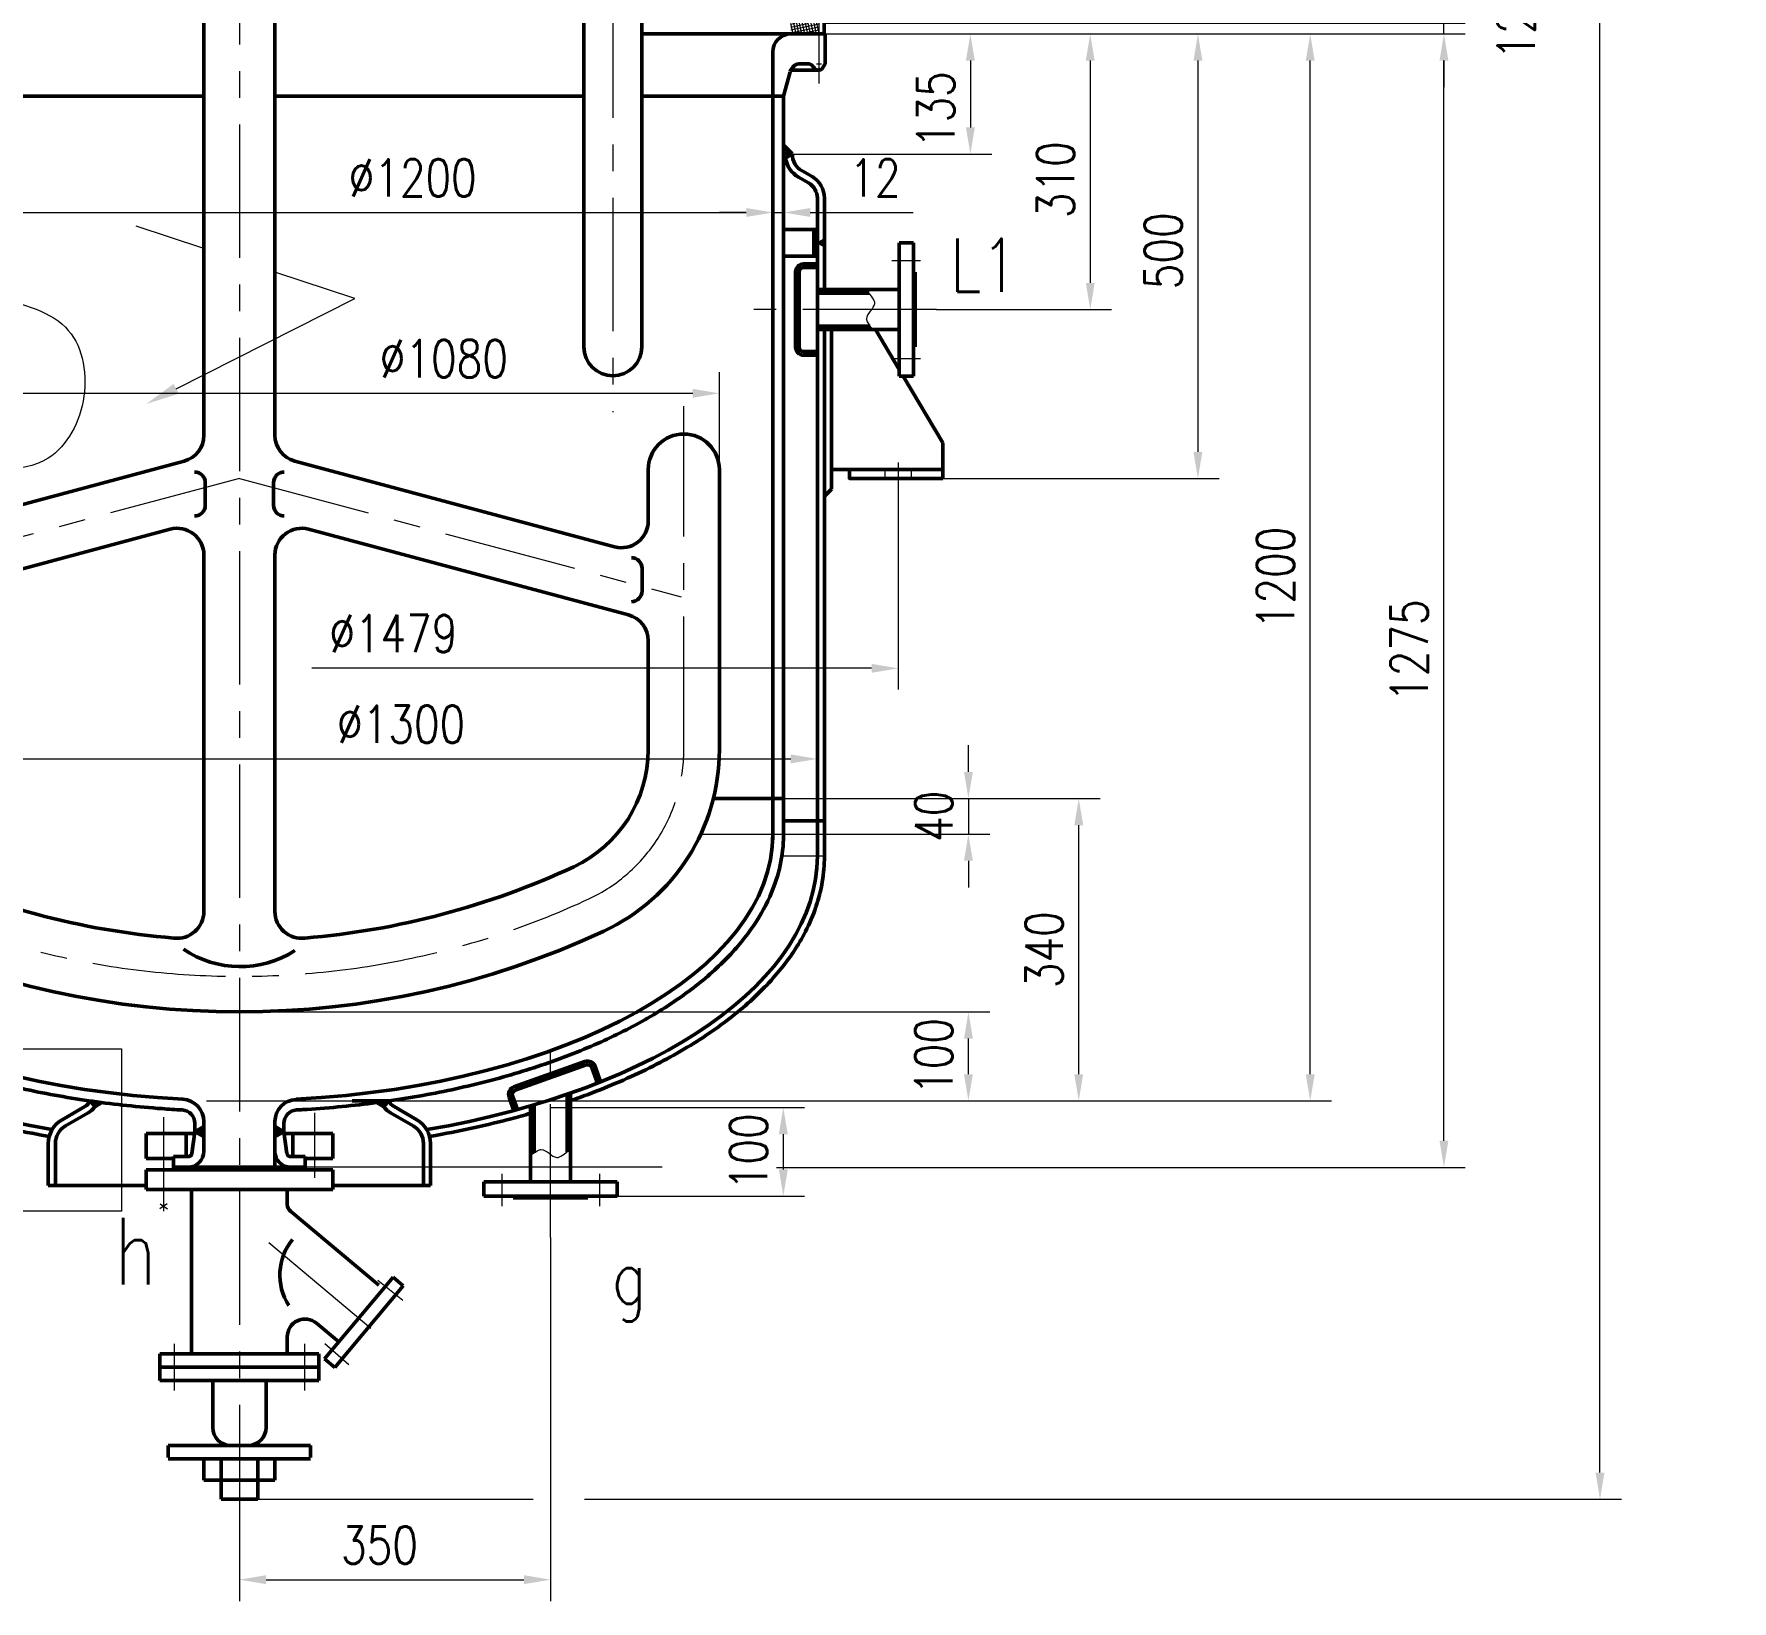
# Model space of a CAD drawing. Header units: millimetres. Extents: x 6558 to 31654, y 4748 to 14840.
# Drawn here: x 19382 to 21292, y 10828 to 12591 of the extents above; entities that cross this region are included whole.
import ezdxf

# ---------------------------------------------------------------- set-up
doc = ezdxf.new("R2010")
doc.units = ezdxf.units.MM
doc.header["$LTSCALE"] = 120
for name, pattern in [('CENTER', [2, 1.25, -0.25, 0.25, -0.25]), ('DASHED', [0.75, 0.5, -0.25]), ('PHANTOM', [2.5, 1.25, -0.25, 0.25, -0.25, 0.25, -0.25])]:
    doc.linetypes.add(name, pattern=pattern)
doc.layers.get('Defpoints').update_dxf_attribs({"lineweight": 18})
for name, color, linetype, lineweight in [('1轮廓实线层', 7, 'Continuous', 50), ('2细线层', 4, 'Continuous', 18), ('3中心线层', 1, 'CENTER', 18), ('4虚线层', 6, 'DASHED', 18), ('5剖面线层', 2, 'Continuous', 18), ('7标注层', 4, 'Continuous', 20), ('9双点划线层', 6, 'PHANTOM', 18)]:
    doc.layers.add(name, color=color, linetype=linetype, lineweight=lineweight)
doc.styles.add('TH_GBDIM', font='romans.shx', dxfattribs={"width": 0.8, "bigfont": 'gbcbig.shx'})
doc.dimstyles.new('TH_GBDIM', dxfattribs={"dimscale": 12, "dimtxt": 3.5, "dimasz": 2.5, "dimexe": 2, "dimexo": 0, "dimgap": 1.5, "dimtad": 1, "dimdec": 0, "dimzin": 0, "dimdsep": 46, "dimtxsty": 'TH_GBDIM', "dimcen": 2.5, "dimclrd": 256, "dimclre": 256, "dimclrt": 256, "dimadec": 0, "dimazin": 0, "dimtfac": 0.714286, "dimtdec": 0, "dimtmove": 0, "dimatfit": 3, "dimfxl": 0, "dimtzin": 0, "dimlwd": -1, "dimlwe": -1, "dimarcsym": 0})

# ---------------------------------------------------------------- blocks, each defined once
blk = doc.blocks.new('*D6')
at = {"layer": '7标注层'}
for p, q in [((20270.8, 12590.9), (20841.8, 12590.9)), ((20817.8, 11420.9), (20817.8, 12560.9)), ((19613.5, 11390.9), (20841.8, 11390.9))]:
    blk.add_line(p, q, dxfattribs=at)
for points in [[(20812.8, 12560.9), (20822.8, 12560.9), (20817.8, 12590.9)], [(20812.8, 11420.9), (20822.8, 11420.9), (20817.8, 11390.9)]]:
    blk.add_solid(points, dxfattribs=at)
at = {"layer": 'Defpoints', "color": 0}
for p in [(20270.8, 12590.9), (20817.8, 12590.9), (19613.5, 11390.9)]:
    blk.add_point(p, dxfattribs=at)
at = {"layer": '7标注层', "insert": (20778.8, 11979), "char_height": 42, "attachment_point": 5, "rotation": 90, "style": 'TH_GBDIM'}
blk.add_mtext('1200', dxfattribs=at)
blk = doc.blocks.new('*D8')
at = {"layer": '7标注层'}
for p, q in [((20270.8, 12590.9), (20459.6, 12590.9)), ((20435.6, 12560.9), (20435.6, 12485.9)), ((20235.2, 12455.9), (20459.6, 12455.9))]:
    blk.add_line(p, q, dxfattribs=at)
for points in [[(20430.6, 12560.9), (20440.6, 12560.9), (20435.6, 12590.9)], [(20430.6, 12485.9), (20440.6, 12485.9), (20435.6, 12455.9)]]:
    blk.add_solid(points, dxfattribs=at)
at = {"layer": 'Defpoints', "color": 0}
for p in [(20270.8, 12590.9), (20235.2, 12455.9), (20435.6, 12455.9)]:
    blk.add_point(p, dxfattribs=at)
at = {"layer": '7标注层', "insert": (20396.6, 12505.8), "char_height": 42, "attachment_point": 5, "rotation": 90, "style": 'TH_GBDIM'}
blk.add_mtext('135', dxfattribs=at)
blk = doc.blocks.new('*D9')
at = {"layer": '7标注层'}
for p, q in [((19613.5, 11490.9), (20457.4, 11490.9)), ((20433.4, 11420.9), (20433.4, 11460.9)), ((19613.5, 11390.9), (20457.4, 11390.9))]:
    blk.add_line(p, q, dxfattribs=at)
for points in [[(20428.4, 11460.9), (20438.4, 11460.9), (20433.4, 11490.9)], [(20428.4, 11420.9), (20438.4, 11420.9), (20433.4, 11390.9)]]:
    blk.add_solid(points, dxfattribs=at)
at = {"layer": 'Defpoints', "color": 0}
for p in [(19613.5, 11490.9), (20433.4, 11490.9), (19613.5, 11390.9)]:
    blk.add_point(p, dxfattribs=at)
at = {"layer": '7标注层', "insert": (20394.4, 11440.9), "char_height": 42, "attachment_point": 5, "rotation": 90, "style": 'TH_GBDIM'}
blk.add_mtext('100', dxfattribs=at)
blk = doc.blocks.new('*D10')
at = {"layer": '7标注层'}
for p, q in [((19963.5, 11237.1), (19963.5, 10828.3)), ((19613.5, 10940), (19613.5, 10828.3)), ((19643.5, 10852.3), (19933.5, 10852.3))]:
    blk.add_line(p, q, dxfattribs=at)
for points in [[(19643.5, 10857.3), (19643.5, 10847.3), (19613.5, 10852.3)], [(19933.5, 10857.3), (19933.5, 10847.3), (19963.5, 10852.3)]]:
    blk.add_solid(points, dxfattribs=at)
at = {"layer": 'Defpoints', "color": 0}
for p in [(19963.5, 11237.1), (19613.5, 10940), (19963.5, 10852.3)]:
    blk.add_point(p, dxfattribs=at)
at = {"layer": '7标注层', "insert": (19771, 10891.3), "char_height": 42, "attachment_point": 5, "style": 'TH_GBDIM'}
blk.add_mtext('350', dxfattribs=at)
blk = doc.blocks.new('*D11')
at = {"layer": '7标注层'}
for p, q in [((19963.6, 11383.4), (20249.2, 11383.4)), ((20225.2, 11353.4), (20225.2, 11313.8)), ((20033.5, 11283.8), (20249.2, 11283.8))]:
    blk.add_line(p, q, dxfattribs=at)
for points in [[(20220.2, 11353.4), (20230.2, 11353.4), (20225.2, 11383.4)], [(20220.2, 11313.8), (20230.2, 11313.8), (20225.2, 11283.8)]]:
    blk.add_solid(points, dxfattribs=at)
at = {"layer": 'Defpoints', "color": 0}
for p in [(19963.6, 11383.4), (20033.5, 11283.8), (20225.2, 11283.8)]:
    blk.add_point(p, dxfattribs=at)
at = {"layer": '7标注层', "insert": (20186.2, 11333.6), "char_height": 42, "attachment_point": 5, "rotation": 90, "style": 'TH_GBDIM'}
blk.add_mtext('100', dxfattribs=at)
blk = doc.blocks.new('*D12')
at = {"layer": '7标注层'}
for p, q in [((20968.2, 12632.9), (20968.2, 12662.9)), ((20270.8, 12590.9), (20992.2, 12590.9)), ((20271.1, 12602.9), (20992.2, 12602.9)), ((20968.2, 12590.9), (20968.2, 12602.9)), ((20968.2, 12560.9), (20968.2, 12530.9))]:
    blk.add_line(p, q, dxfattribs=at)
for points in [[(20963.2, 12632.9), (20973.2, 12632.9), (20968.2, 12602.9)], [(20963.2, 12560.9), (20973.2, 12560.9), (20968.2, 12590.9)]]:
    blk.add_solid(points, dxfattribs=at)
at = {"layer": 'Defpoints', "color": 0}
for p in [(20270.8, 12590.9), (20271.1, 12602.9), (20968.2, 12602.9)]:
    blk.add_point(p, dxfattribs=at)
at = {"layer": '7标注层', "insert": (21049.3, 12590.9), "char_height": 42, "attachment_point": 5, "rotation": 90, "style": 'TH_GBDIM'}
blk.add_mtext('12', dxfattribs=at)
blk = doc.blocks.new('*D15')
at = {"layer": '7标注层'}
for p, q in [((20271.1, 12590.9), (20594.4, 12590.9)), ((20570.4, 12560.9), (20570.4, 12310.9)), ((20397.3, 12280.9), (20594.4, 12280.9))]:
    blk.add_line(p, q, dxfattribs=at)
for points in [[(20565.4, 12560.9), (20575.4, 12560.9), (20570.4, 12590.9)], [(20565.4, 12310.9), (20575.4, 12310.9), (20570.4, 12280.9)]]:
    blk.add_solid(points, dxfattribs=at)
at = {"layer": 'Defpoints', "color": 0}
for p in [(20271.1, 12590.9), (20397.3, 12280.9), (20570.4, 12280.9)]:
    blk.add_point(p, dxfattribs=at)
at = {"layer": '7标注层', "insert": (20531.4, 12427), "char_height": 42, "attachment_point": 5, "rotation": 90, "style": 'TH_GBDIM'}
blk.add_mtext('310', dxfattribs=at)
blk = doc.blocks.new('*D16')
at = {"layer": '7标注层'}
for p, q in [((20270.8, 12590.9), (20715.5, 12590.9)), ((20691.5, 12560.9), (20691.5, 12120.9)), ((20397.8, 12090.9), (20715.5, 12090.9))]:
    blk.add_line(p, q, dxfattribs=at)
for points in [[(20686.5, 12560.9), (20696.5, 12560.9), (20691.5, 12590.9)], [(20686.5, 12120.9), (20696.5, 12120.9), (20691.5, 12090.9)]]:
    blk.add_solid(points, dxfattribs=at)
at = {"layer": 'Defpoints', "color": 0}
for p in [(20270.8, 12590.9), (20397.8, 12090.9), (20691.5, 12090.9)]:
    blk.add_point(p, dxfattribs=at)
at = {"layer": '7标注层', "insert": (20652.5, 12347), "char_height": 42, "attachment_point": 5, "rotation": 90, "style": 'TH_GBDIM'}
blk.add_mtext('500', dxfattribs=at)
blk = doc.blocks.new('*D17')
at = {"layer": '7标注层'}
for p, q in [((20354.5, 12081), (20354.5, 11853.4)), ((20324.5, 11877.4), (19695.1, 11877.4))]:
    blk.add_line(p, q, dxfattribs=at)
blk.add_solid([(20324.5, 11882.4), (20324.5, 11872.4), (20354.5, 11877.4)], dxfattribs=at)
at = {"layer": 'Defpoints', "color": 0}
for p in [(18872.5, 12074.3), (20354.5, 12081), (18872.5, 11877.4)]:
    blk.add_point(p, dxfattribs=at)
at = {"layer": '7标注层', "insert": (19786.7, 11916.4), "char_height": 42, "attachment_point": 5, "style": 'TH_GBDIM'}
blk.add_mtext('%%C1479{}{}', dxfattribs=at)
blk = doc.blocks.new('*D20')
at = {"layer": '7标注层'}
for p, q in [((19013.5, 12539.5), (19013.5, 12366.1)), ((20213.5, 12488.8), (20213.5, 12366.1)), ((19043.5, 12390.1), (20183.5, 12390.1))]:
    blk.add_line(p, q, dxfattribs=at)
for points in [[(19043.5, 12395.1), (19043.5, 12385.1), (19013.5, 12390.1)], [(20183.5, 12395.1), (20183.5, 12385.1), (20213.5, 12390.1)]]:
    blk.add_solid(points, dxfattribs=at)
at = {"layer": 'Defpoints', "color": 0}
for p in [(19013.5, 12539.5), (20213.5, 12488.8), (20213.5, 12390.1)]:
    blk.add_point(p, dxfattribs=at)
at = {"layer": '7标注层', "insert": (19808.4, 12429.1), "char_height": 42, "attachment_point": 5, "style": 'TH_GBDIM'}
blk.add_mtext('%%C1200{}{}', dxfattribs=at)
blk = doc.blocks.new('*D21')
at = {"layer": '7标注层'}
for p, q in [((20213.5, 12390.1), (20213.5, 12414.1)), ((20225.5, 12390.1), (20225.5, 12414.1)), ((20183.5, 12390.1), (20153.5, 12390.1)), ((20213.5, 12390.1), (20225.5, 12390.1)), ((20255.5, 12390.1), (20371.1, 12390.1))]:
    blk.add_line(p, q, dxfattribs=at)
for points in [[(20183.5, 12395.1), (20183.5, 12385.1), (20213.5, 12390.1)], [(20255.5, 12395.1), (20255.5, 12385.1), (20225.5, 12390.1)]]:
    blk.add_solid(points, dxfattribs=at)
at = {"layer": 'Defpoints', "color": 0}
for p in [(20213.5, 12390.1), (20225.5, 12390.1), (20225.5, 12390.1)]:
    blk.add_point(p, dxfattribs=at)
at = {"layer": '7标注层', "insert": (20328.3, 12429.1), "char_height": 42, "attachment_point": 5, "style": 'TH_GBDIM'}
blk.add_mtext('12', dxfattribs=at)
blk = doc.blocks.new('*D25')
at = {"layer": '7标注层'}
for p, q in [((19613.5, 14343.2), (21167.7, 14343.2)), ((21143.7, 10972.8), (21143.7, 14313.2)), ((20001.6, 10942.8), (21167.7, 10942.8))]:
    blk.add_line(p, q, dxfattribs=at)
for points in [[(21138.7, 14313.2), (21148.7, 14313.2), (21143.7, 14343.2)], [(21138.7, 10972.8), (21148.7, 10972.8), (21143.7, 10942.8)]]:
    blk.add_solid(points, dxfattribs=at)
at = {"layer": 'Defpoints', "color": 0}
for p in [(19613.5, 14343.2), (21143.7, 14343.2), (20001.6, 10942.8)]:
    blk.add_point(p, dxfattribs=at)
at = {"layer": '7标注层', "insert": (21103.5, 12880.3), "char_height": 42, "attachment_point": 5, "rotation": 90, "style": 'TH_GBDIM'}
blk.add_mtext('～3400{}{}', dxfattribs=at)
blk = doc.blocks.new('*D26')
at = {"layer": '7标注层'}
for p, q in [((20271.1, 12590.9), (20992.2, 12590.9)), ((20968.2, 11346.1), (20968.2, 12560.9)), ((20217.6, 11316.1), (20992.2, 11316.1))]:
    blk.add_line(p, q, dxfattribs=at)
for points in [[(20963.2, 12560.9), (20973.2, 12560.9), (20968.2, 12590.9)], [(20963.2, 11346.1), (20973.2, 11346.1), (20968.2, 11316.1)]]:
    blk.add_solid(points, dxfattribs=at)
at = {"layer": 'Defpoints', "color": 0}
for p in [(20271.1, 12590.9), (20968.2, 12590.9), (20217.6, 11316.1)]:
    blk.add_point(p, dxfattribs=at)
at = {"layer": '7标注层', "insert": (20929.2, 11897.3), "char_height": 42, "attachment_point": 5, "rotation": 90, "style": 'TH_GBDIM'}
blk.add_mtext('1275', dxfattribs=at)
blk = doc.blocks.new('*D28')
at = {"layer": '7标注层'}
for p, q in [((20225.5, 11730.9), (20581.5, 11730.9)), ((20557.5, 11420.9), (20557.5, 11700.9)), ((19611.8, 11390.9), (20581.5, 11390.9))]:
    blk.add_line(p, q, dxfattribs=at)
for points in [[(20552.5, 11700.9), (20562.5, 11700.9), (20557.5, 11730.9)], [(20552.5, 11420.9), (20562.5, 11420.9), (20557.5, 11390.9)]]:
    blk.add_solid(points, dxfattribs=at)
at = {"layer": 'Defpoints', "color": 0}
for p in [(20225.5, 11730.9), (20557.5, 11730.9), (19611.8, 11390.9)]:
    blk.add_point(p, dxfattribs=at)
at = {"layer": '7标注层', "insert": (20518.5, 11560.9), "char_height": 42, "attachment_point": 5, "rotation": 90, "style": 'TH_GBDIM'}
blk.add_mtext('340', dxfattribs=at)
blk = doc.blocks.new('*D29')
at = {"layer": '7标注层'}
for p, q in [((20433.4, 11760.9), (20433.4, 11790.9)), ((20213.5, 11730.9), (20457.4, 11730.9)), ((20433.4, 11730.9), (20433.4, 11690.9)), ((20213.5, 11690.9), (20457.4, 11690.9)), ((20433.4, 11660.9), (20433.4, 11630.9))]:
    blk.add_line(p, q, dxfattribs=at)
for points in [[(20428.4, 11760.9), (20438.4, 11760.9), (20433.4, 11730.9)], [(20428.4, 11660.9), (20438.4, 11660.9), (20433.4, 11690.9)]]:
    blk.add_solid(points, dxfattribs=at)
at = {"layer": 'Defpoints', "color": 0}
for p in [(20213.5, 11730.9), (20213.5, 11690.9), (20433.4, 11690.9)]:
    blk.add_point(p, dxfattribs=at)
at = {"layer": '7标注层', "insert": (20394.4, 11710.9), "char_height": 42, "attachment_point": 5, "rotation": 90, "style": 'TH_GBDIM'}
blk.add_mtext('40', dxfattribs=at)
blk = doc.blocks.new('*D32')
at = {"layer": '7标注层'}
for p, q in [((18963.5, 11762), (18963.5, 11799.5)), ((20263.5, 11762), (20263.5, 11799.5)), ((18993.5, 11775.5), (20233.5, 11775.5))]:
    blk.add_line(p, q, dxfattribs=at)
for points in [[(18993.5, 11780.5), (18993.5, 11770.5), (18963.5, 11775.5)], [(20233.5, 11780.5), (20233.5, 11770.5), (20263.5, 11775.5)]]:
    blk.add_solid(points, dxfattribs=at)
at = {"layer": 'Defpoints', "color": 0}
for p in [(20263.5, 11775.5), (18963.5, 11762), (20263.5, 11762)]:
    blk.add_point(p, dxfattribs=at)
at = {"layer": '7标注层', "insert": (19795.4, 11814.5), "char_height": 42, "attachment_point": 5, "style": 'TH_GBDIM'}
blk.add_mtext('%%C1300{}{}', dxfattribs=at)
blk = doc.blocks.new('*D89')
at = {"layer": '7标注层'}
for p, q in [((19073.7, 12101), (19073.7, 12210.7)), ((20153.3, 12101), (20153.3, 12210.7)), ((20123.3, 12186.7), (19103.7, 12186.7))]:
    blk.add_line(p, q, dxfattribs=at)
for points in [[(19103.7, 12191.7), (19103.7, 12181.7), (19073.7, 12186.7)], [(20123.3, 12191.7), (20123.3, 12181.7), (20153.3, 12186.7)]]:
    blk.add_solid(points, dxfattribs=at)
at = {"layer": 'Defpoints', "color": 0}
for p in [(19073.7, 12186.7), (19073.7, 12101), (20153.3, 12101)]:
    blk.add_point(p, dxfattribs=at)
at = {"layer": '7标注层', "insert": (19843.4, 12225.7), "char_height": 42, "attachment_point": 5, "style": 'TH_GBDIM'}
blk.add_mtext('%%C1080{}{}', dxfattribs=at)

msp = doc.modelspace()

# ---------------------------------------------------------------- hatches: boundary and pattern name
at = {"layer": '5剖面线层'}
h = msp.add_hatch(dxfattribs=at)
h.set_pattern_fill('ANSI37', color=256, angle=57.29578, style=0)
h.set_pattern_definition([(102.29578, (49.869, 247.7905), (-3.1021695, -0.67614297), []), (192.29578, (49.869, 247.7905), (0.67614297, -3.1021695), [])])
h.paths.add_polyline_path([(18993.19, 12590.94), (18993.19, 12602.94), (18955.83, 12602.94), (18955.83, 12590.94)])
h.paths.add_polyline_path([(20265.05, 12590.94), (20265.05, 12602.94), (20233.77, 12602.94), (20233.77, 12590.94)])
h = msp.add_hatch(dxfattribs=at)
h.set_pattern_fill('ANSI37', color=256, scale=0.5, style=0)
h.set_pattern_definition([(135.00001, (39226.9647, 213.794), (1.12253182, 1.12253221), []), (45.00001, (39226.9647, 213.794), (1.12253221, -1.12253182), [])])
h.paths.add_polyline_path([(20225.48, 12455.94), (20233.28, 12455.94), (20235.28, 12455.94), (20235.28, 12455.94), (20227.63, 12451.37), (20225.48, 12451.37)])
h.paths.add_polyline_path([(20225.48, 12465.78), (20235.28, 12455.94), (20233.28, 12455.94), (20225.48, 12455.94)])
h = msp.add_hatch(dxfattribs=at)
h.set_pattern_fill('ANSI31', color=256, style=0)
h.set_pattern_definition([(45, (0, 213.7905), (-2.24506403, 2.24506403), [])])
h.paths.add_polyline_path([(20263.48, 12370.94), (20259.48, 12370.94), (20259.48, 12340.94), (20263.48, 12340.94), (20263.48, 12355.94), (20263.48, 12355.94)])
h = msp.add_hatch(dxfattribs=at)
h.set_pattern_fill('ANSI37', color=256, scale=0.5, style=0)
h.set_pattern_definition([(45, (0, 213.7905), (-1.12253202, 1.12253202), []), (135, (0, 213.7905), (-1.12253202, -1.12253202), [])])
h.paths.add_polyline_path([(20271.48, 12355.94), (20265.48, 12355.94), (20271.48, 12352.47)])
h.paths.add_polyline_path([(20271.48, 12359.4), (20265.48, 12355.94), (20271.48, 12355.94)])
h = msp.add_hatch(dxfattribs=at)
h.set_pattern_fill('ANSI31', color=256, scale=15, style=0)
h.set_pattern_definition([(45, (21251.204, 11527.207), (-33.676, 33.676), [])])
h.paths.add_polyline_path([(21229.45, 11527.21), (21213.2, 11527.21), (21213.2, 11529.21), (21210.2, 11529.21), (21210.2, 11545.21), (21229.45, 11545.21)])
at = {"layer": '5剖面线层', "extrusion": (1.22465e-16, 0, -1)}
h = msp.add_hatch(dxfattribs=at)
h.set_pattern_fill('ANSI31', color=256, scale=15, angle=90, style=0)
h.set_pattern_definition([(135, (-21251.204, 11527.207), (-33.676, -33.676), [])])
h.paths.add_polyline_path([(-21272.95, 11527.21), (-21289.2, 11527.21), (-21289.2, 11529.21), (-21292.2, 11529.21), (-21292.2, 11545.21), (-21272.95, 11545.21)])
at = {"layer": '5剖面线层'}
h = msp.add_hatch(dxfattribs=at)
h.set_pattern_fill('ANSI37', color=256, scale=0.25, style=0)
h.set_pattern_definition([(45, (0, 213.7905), (-0.561266008, 0.561266008), []), (135, (0, 213.7905), (-0.561266008, -0.561266008), [])])
edge = h.paths.add_edge_path()
edge.add_spline(control_points=[(19549.24, 11380.64), (19541.54, 11381.06), (19533.85, 11381.54), (19499.95, 11384.01), (19473.96, 11386.78), (19447.47, 11390.53), (19446.49, 11390.67), (19445.52, 11390.81)], knot_values=[1.2900442, 1.2900442, 1.2900442, 1.2900442, 1.3283797, 1.3283797, 1.4595916, 1.4595916, 1.4645926, 1.4645926, 1.4645926, 1.4645926], degree=3, periodic=0)
edge.add_line((19445.52, 11390.81), (19450.97, 11384.32))
edge.add_line((19450.97, 11384.32), (19458.96, 11388.96))
edge = h.paths.add_edge_path()
edge.add_spline(control_points=[(19781.44, 11390.81), (19776.98, 11390.16), (19772.5, 11389.55), (19768.01, 11388.95)], knot_values=[1.8285784, 1.8285784, 1.8285784, 1.8285784, 1.8515485, 1.8515485, 1.8515485, 1.8515485], degree=3, periodic=0)
edge.add_line((19768.01, 11388.95), (19776, 11384.32))
edge.add_line((19776, 11384.32), (19781.44, 11390.81))
h = msp.add_hatch(dxfattribs=at)
h.set_pattern_fill('ANSI37', color=256, scale=0.1, style=0)
h.paths.add_polyline_path([(19573.44, 11356.12), (19563.44, 11356.12), (19573.44, 11350.35)])
h.paths.add_polyline_path([(19573.44, 11361.89), (19563.44, 11356.12), (19573.44, 11356.12)])
h = msp.add_hatch(dxfattribs=at)
h.set_pattern_fill('ANSI37', color=256, scale=0.1, style=0)
h.set_pattern_definition([(135, (39226.9622, 0), (0.224506403, 0.224506403), []), (45, (39226.9622, 0), (0.224506403, -0.224506403), [])])
h.paths.add_polyline_path([(19653.52, 11356.12), (19663.52, 11356.12), (19653.52, 11350.35)])
h.paths.add_polyline_path([(19653.52, 11361.89), (19663.52, 11356.12), (19653.52, 11356.12)])
h = msp.add_hatch(dxfattribs=at)
h.set_pattern_fill('ANSI37', color=256, angle=180, style=0)
h.set_pattern_definition([(225, (46079.909, 14056.3282), (2.24506403, -2.24506403), []), (315, (46079.909, 14056.3282), (2.24506403, 2.24506403), [])])
h.paths.add_polyline_path([(19687.44, 11313.12), (19687.44, 11316.12), (19671.44, 11316.12), (19671.44, 11313.12)])
h.paths.add_polyline_path([(19539.44, 11316.12), (19539.44, 11313.12), (19555.44, 11313.12), (19555.44, 11316.12)])

# ---------------------------------------------------------------- linework, layer by layer
at = {"layer": '1轮廓实线层'}
for p, q in [((19573.5, 12139.48), (19573.5, 13181.32)), ((19653.47, 12139.48), (19653.47, 13181.32)), ((20000.98, 13052.41), (20000.98, 12238.91)), ((20065.98, 13052.41), (20065.98, 12238.91)), ((20065.98, 12590.94), (20271.13, 12590.94)), ((20271.13, 12602.94), (20271.13, 12590.94)), ((20272.15, 12589.92), (20271.13, 12590.94)), ((20272.15, 12589.92), (20272.15, 12557.39)), ((20213.48, 12570.65), (20213.48, 12520.94)), ((20225.48, 12520.94), (20233.09, 12548.52)), ((20233.76, 12550.36), (20265.05, 12550.36)), ((20244.83, 12557.46), (20252.75, 12557.46)), ((20268.66, 12551.35), (20272.15, 12557.39)), ((19204.75, 12520.94), (19573.5, 12520.94)), ((19653.47, 12520.94), (20000.98, 12520.94)), ((20065.98, 12520.94), (20225.48, 12520.94)), ((20213.48, 12520.94), (20213.48, 11684.45)), ((20225.48, 11690.94), (20225.48, 12520.94)), ((20235.28, 12455.94), (20225.48, 12465.78)), ((20225.52, 12455.94), (20233.28, 12455.94)), ((20227.63, 12451.37), (20235.28, 12455.94)), ((20233.28, 12455.94), (20235.28, 12455.94)), ((20225.52, 12451.37), (20227.63, 12451.37)), ((20246.28, 12436.88), (20257.48, 12430.42)), ((20242.28, 12429.96), (20253.48, 12423.49)), ((20263.48, 12355.94), (20263.48, 12406.17)), ((20271.48, 12359.4), (20271.48, 12406.17)), ((20263.48, 11665.94), (20263.48, 12375.89)), ((20271.48, 12303.44), (20271.48, 12375.89)), ((20225.48, 12370.94), (20263.48, 12370.94)), ((20259.48, 12370.94), (20259.48, 12340.94)), ((20265.48, 12355.94), (20271.48, 12359.4)), ((20225.48, 12340.94), (20263.48, 12340.94)), ((20263.48, 12355.94), (20265.48, 12355.94)), ((20263.48, 12355.94), (20271.48, 12355.94)), ((20265.48, 12355.94), (20271.48, 12352.47)), ((20239.09, 12323.3), (20239.09, 12238.58)), ((20243.09, 12323.3), (20243.09, 12238.58)), ((20263.48, 12332.3), (20248.09, 12332.3)), ((20263.48, 12328.3), (20248.09, 12328.3)), ((20263.48, 12303.44), (20355.48, 12303.44)), ((20263.48, 12299.44), (20321.65, 12299.44)), ((20263.48, 12262.44), (20322.87, 12262.44)), ((20263.48, 12258.44), (20355.48, 12258.44)), ((20271.48, 11665.94), (20271.48, 12258.44)), ((20279.47, 12258.44), (20279.47, 12078.94)), ((20355.48, 12213.46), (20328.78, 12258.44)), ((20263.48, 12233.58), (20248.09, 12233.58)), ((20263.48, 12229.58), (20248.09, 12229.58)), ((20373.48, 12238.94), (20371.48, 12238.94)), ((20371.48, 12205.94), (20355.48, 12205.94)), ((20404.48, 12130.94), (20359.95, 12205.94)), ((20404.48, 12100.94), (20404.48, 12130.94)), ((19551.26, 12110.5), (19191.46, 12014.09)), ((19675.7, 12110.5), (20035.5, 12014.09)), ((20073.27, 12100.95), (20073.27, 12043.07)), ((20153.27, 11785.71), (20153.27, 12100.95)), ((20153.27, 11785.71), (20153.27, 12097.95)), ((20279.48, 12100.94), (20404.48, 12100.94)), ((19575.11, 12086.19), (19575.11, 12060.76)), ((19651.85, 12086.19), (19651.85, 12060.76)), ((20271.47, 12070.94), (20279.47, 12078.94)), ((19535.73, 12033.87), (19175.93, 11937.46)), ((19691.23, 12033.87), (20051.11, 11937.44)), ((19573.5, 11603.82), (19573.5, 12004.89)), ((19653.47, 12004.89), (19653.47, 11603.82)), ((20066.39, 11989.79), (20066.39, 11964.36)), ((20073.27, 11910.08), (20073.27, 11785.71)), ((20146.5, 11730.94), (20225.48, 11730.94)), ((20271.48, 11705.94), (20225.48, 11705.94)), ((19922.29, 11406.64), (20002.1, 11435.03)), ((19923.63, 11402.87), (20003.44, 11431.26)), ((20016.04, 11410.77), (20009.83, 11428.23)), ((20019.76, 11412.25), (20013.6, 11429.57)), ((19413.98, 11369.65), (19439.55, 11384.42)), ((19445.52, 11390.81), (19450.97, 11384.32)), ((19450.97, 11384.32), (19458.95, 11388.95)), ((19781.44, 11390.94), (19740.27, 11390.94)), ((19776, 11384.32), (19768.01, 11388.95)), ((19781.44, 11390.81), (19776, 11384.32)), ((19812.98, 11369.65), (19787.41, 11384.42)), ((19922.3, 11379.74), (19916.82, 11395.14)), ((19926.12, 11380.95), (19920.59, 11396.48)), ((19940.99, 11385.21), (19940.99, 11299.81)), ((19944.99, 11386.38), (19944.99, 11332.42)), ((19981.99, 11398.22), (19981.99, 11333.64)), ((19985.99, 11399.6), (19985.99, 11299.81)), ((19417.98, 11362.72), (19443.55, 11377.49)), ((19563.44, 11356.12), (19563.44, 11365.67)), ((19573.44, 11356.12), (19573.44, 11367.67)), ((19653.32, 11316.12), (19653.46, 11367.56)), ((19663.44, 11356.12), (19663.47, 11366.06)), ((19808.98, 11362.72), (19783.41, 11377.49)), ((19563.44, 11356.12), (19573.44, 11361.89)), ((19563.44, 11356.12), (19573.44, 11350.35)), ((19573.44, 11356.12), (19573.44, 11334.12)), ((19663.52, 11356.12), (19653.52, 11361.89)), ((19663.52, 11356.12), (19653.52, 11350.35)), ((19398.48, 11295.81), (19398.48, 11342.81)), ((19406.48, 11342.81), (19406.48, 11295.81)), ((19820.48, 11342.81), (19820.48, 11295.81)), ((19828.48, 11295.81), (19828.48, 11342.81)), ((19508.44, 11313.12), (19718.44, 11313.12)), ((19508.44, 11291.11), (19508.44, 11313.12)), ((19687.44, 11313.12), (19539.44, 11313.12)), ((19553.44, 11313.12), (19673.44, 11313.12)), ((19718.44, 11291.11), (19718.44, 11313.12)), ((19398.48, 11295.81), (19508.44, 11295.81)), ((19406.48, 11295.81), (19398.48, 11295.81)), ((19508.44, 11295.81), (19398.48, 11295.81)), ((19508.44, 11291.11), (19718.44, 11291.11)), ((19559.54, 11291.11), (19559.54, 11106.4)), ((19667.35, 11291.11), (19667.35, 11274.4)), ((19828.48, 11295.81), (19718.44, 11295.81)), ((19718.44, 11295.81), (19828.48, 11295.81)), ((19820.48, 11295.81), (19828.48, 11295.81)), ((19888.49, 11283.81), (19888.49, 11299.81)), ((19921.49, 11281.81), (19921.49, 11283.81)), ((19670.92, 11266.74), (19770.23, 11183.41)), ((19709.16, 11100.64), (19786.3, 11192.57)), ((19786.3, 11192.57), (19797.79, 11182.92)), ((19720.65, 11091), (19797.79, 11182.92)), ((19725.23, 11119.79), (19700.2, 11140.79)), ((19667.35, 11125.47), (19667.35, 11125.47)), ((19667.35, 11125.47), (19667.35, 11106.4)), ((19523.89, 11106.4), (19702.99, 11106.4)), ((19523.89, 11106.4), (19523.89, 11076.4)), ((19702.99, 11106.4), (19702.99, 11076.4)), ((19709.16, 11100.64), (19720.65, 11091)), ((19523.89, 11091.4), (19702.99, 11091.4)), ((19523.89, 11076.4), (19702.99, 11076.4)), ((19583.44, 11023.35), (19583.44, 11076.4)), ((19643.44, 11023.35), (19643.44, 11076.4)), ((19693.44, 11003.35), (19533.44, 11003.35)), ((19533.44, 10989.78), (19533.44, 11003.35)), ((19693.44, 10989.78), (19693.44, 11003.35)), ((19533.44, 10988.35), (19693.44, 10988.35)), ((19573.44, 10964.1), (19573.44, 10988.35)), ((19592.85, 10988.35), (19592.85, 10942.8)), ((19634.03, 10988.35), (19634.03, 10942.8)), ((19653.44, 10964.1), (19653.44, 10988.35)), ((19573.44, 10964.1), (19653.44, 10964.1)), ((19592.85, 10942.8), (19634.03, 10942.8))]:
    msp.add_line(p, q, dxfattribs=at)
at = {"layer": '1轮廓实线层', "extrusion": (-7.4988e-33, -1.22465e-16, -1)}
for p, q in [((20371.48, 12355.94), (20355.48, 12355.94)), ((20355.48, 12355.94), (20355.48, 12205.94)), ((20371.48, 12205.94), (20371.48, 12355.94)), ((20373.48, 12322.94), (20371.48, 12322.94)), ((20373.48, 12238.94), (20373.48, 12322.94))]:
    msp.add_line(p, q, dxfattribs=at)
at = {"layer": '1轮廓实线层', "lineweight": 50}
for p, q in [((19508.44, 11326.12), (19508.44, 11354.12)), ((19508.44, 11354.12), (19563.16, 11354.12)), ((19553.44, 11328.12), (19553.44, 11354.12)), ((19563.44, 11356.12), (19559.93, 11331.55)), ((19573.44, 11356.12), (19563.44, 11356.12)), ((19663.44, 11356.12), (19653.44, 11356.12)), ((19653.44, 11356.12), (19653.44, 11334.12)), ((19653.52, 11356.12), (19663.52, 11356.12)), ((19663.44, 11356.12), (19666.95, 11331.55)), ((19718.44, 11354.12), (19663.73, 11354.12)), ((19673.44, 11328.12), (19673.44, 11354.12)), ((19718.44, 11326.12), (19718.44, 11354.12)), ((19539.44, 11326.12), (19508.44, 11326.12)), ((19539.44, 11316.12), (19539.44, 11328.12)), ((19539.44, 11328.12), (19555.97, 11328.12)), ((19670.91, 11328.12), (19687.44, 11328.12)), ((19687.44, 11316.12), (19687.44, 11328.12)), ((19687.44, 11328.12), (19687.44, 11326.12)), ((19687.44, 11326.12), (19718.44, 11326.12)), ((19539.44, 11316.12), (19555.44, 11316.12)), ((19539.44, 11313.12), (19539.44, 11316.12)), ((19671.44, 11316.12), (19555.44, 11316.12)), ((19555.44, 11316.12), (19555.44, 11313.12)), ((19687.44, 11316.12), (19671.44, 11316.12)), ((19671.44, 11316.12), (19671.44, 11313.12)), ((19687.44, 11316.12), (19687.44, 11313.12))]:
    msp.add_line(p, q, dxfattribs=at)
at = {"layer": '1轮廓实线层', "extrusion": (-1.22465e-16, 2.99952e-32, -1)}
for p, q in [((20038.49, 11299.81), (19888.49, 11299.81)), ((20038.49, 11283.81), (20038.49, 11299.81)), ((19888.49, 11283.81), (20038.49, 11283.81)), ((19921.49, 11281.81), (20005.49, 11281.81)), ((20005.49, 11281.81), (20005.49, 11283.81))]:
    msp.add_line(p, q, dxfattribs=at)
at = {"layer": '1轮廓实线层'}
msp.add_lwpolyline([(20404.48, 12090.94), (20404.48, 12100.94), (20299.48, 12100.94), (20299.48, 12090.94)], close=True, dxfattribs=at)
for centre, radius, start, end in [((20233.77, 12570.65), 20.29, 90, 180), ((20244.83, 12545.29), 12.17, 90, 164.57784), ((20252.75, 12550.36), 7.1, 30, 90), ((20265.05, 12557.46), 7.1, 210, 300.59299), ((20265.05, 12557.46), 7.1, 359.40701, 0), ((20257.28, 12455.94), 22, 180, 240), ((20257.28, 12455.94), 30, 188.76126, 240), ((20243.48, 12406.17), 20, 0, 60), ((20243.48, 12406.17), 28, 0, 60), ((20248.09, 12323.3), 9, 90, 180), ((20248.09, 12323.3), 5, 90, 180), ((20033.48, 12238.91), 32.5, 180, 0), ((20248.09, 12238.58), 9, 180, 270), ((20248.09, 12238.58), 5, 180, 270), ((19543.5, 12139.48), 30, 285, 0), ((19683.47, 12139.48), 30, 180, 255), ((20113.27, 12100.95), 40, 0, 180), ((19563.11, 12086.19), 12, 0, 90), ((19663.85, 12086.19), 12, 90, 180), ((19563.11, 12060.76), 12, 270, 0), ((19663.85, 12060.76), 12, 180, 270), ((19543.5, 12004.89), 30, 0, 105), ((19683.47, 12004.89), 30, 75, 180), ((20043.27, 12043.07), 30, 255, 0), ((20054.39, 11989.79), 12, 0, 90), ((20054.39, 11964.36), 12, 270, 0), ((20043.27, 11908.48), 30, 0, 75), ((19928.27, 11785.71), 145, 294.99435, 0), ((19928.27, 11785.71), 225, 294.99435, 0), ((19613.48, 12460.94), 890, 245.00565, 265.25788), ((19613.48, 12460.94), 890, 274.74212, 294.99435), ((19543.5, 11603.82), 30, 263.12081, 0), ((19683.47, 11603.82), 30, 180, 276.87919), ((19613.48, 12460.94), 970, 245.00565, 294.99435), ((19614.32, 11655.63), 113.73, 235.88758, 302.7483), ((20005.12, 11426.55), 9, 19.58179, 109.58179), ((20005.12, 11426.55), 5, 19.58179, 109.58179), ((19925.3, 11398.16), 9, 109.58179, 199.58179), ((19925.3, 11398.16), 5, 109.58179, 199.58179), ((19432.05, 11397.41), 15, 300, 333.89522), ((19432.05, 11397.41), 23, 300, 325.31782), ((19548.44, 11367.67), 25, 0, 86.94384), ((19678.46, 11367.5), 25, 92.90428, 179.84812), ((19794.91, 11397.41), 23, 214.68218, 240), ((19794.91, 11397.41), 15, 206.10478, 240), ((19429.48, 11342.81), 31, 120, 180), ((19548.44, 11365.67), 15, 0, 86.94932), ((19678.76, 11365.37), 15.31, 94.04011, 179.38324), ((19797.48, 11342.81), 31, 0, 60), ((19429.48, 11342.81), 23, 120, 180), ((19797.48, 11342.81), 23, 0, 60), ((19677.35, 11274.4), 10, 180, 230), ((19722.09, 11194.89), 63.13, 140.73637, 212.62807), ((19687.35, 11125.47), 20, 50, 180), ((19603.44, 11023.35), 20, 180, 270), ((19623.44, 11023.35), 20, 270, 0)]:
    msp.add_arc(centre, radius, start, end, dxfattribs=at)
at = {"layer": '1轮廓实线层', "lineweight": 50}
for centre, radius, start, end in [((19555.44, 11334.12), 18, 270, 0), ((19555.97, 11332.12), 4, 270, 351.8699), ((19671.44, 11334.12), 18, 180, 270), ((19670.91, 11332.12), 4, 188.1301, 270)]:
    msp.add_arc(centre, radius, start, end, dxfattribs=at)
at = {"layer": '1轮廓实线层'}
for centre, major_axis, start_param, end_param in [((19613.48, 11690.94), (-600, 0), 0, 1.4644181), ((19613.48, 11690.94), (-600, 0), 1.6771818, 3.1415927), ((19613.48, 11665.94), (-650, 0), 0, 1.2402435), ((19613.48, 11665.94), (-650, 0), 1.9009757, 3.1415927)]:
    msp.add_ellipse(centre, major_axis=major_axis, ratio=0.5, start_param=start_param, end_param=end_param, dxfattribs=at)
for points, knots in [([(19001.48, 11690.94), (19001.48, 11682.1), (19002.2, 11673.27), (19005.08, 11655.7), (19007.24, 11646.97), (19012.95, 11629.68), (19016.5, 11621.13), (19027.49, 11599.17), (19035.99, 11585.96), (19056.22, 11560.39), (19067.95, 11548.02), (19094.38, 11524.27), (19109.09, 11512.88), (19141.23, 11491.25), (19158.67, 11481), (19195.97, 11461.77), (19215.84, 11452.8), (19257.69, 11436.24), (19279.66, 11428.66), (19325.35, 11415.03), (19349.07, 11408.96), (19397.85, 11398.45), (19422.91, 11394), (19473.96, 11386.78), (19499.95, 11384.01), (19533.85, 11381.54), (19541.54, 11381.06), (19549.24, 11380.64)], [0, 0, 0, 0, 0.0817833, 0.0817833, 0.1635666, 0.1635666, 0.2453499, 0.2453499, 0.3765618, 0.3765618, 0.5077737, 0.5077737, 0.6389856, 0.6389856, 0.7701975, 0.7701975, 0.9014094, 0.9014094, 1.0326213, 1.0326213, 1.1638332, 1.1638332, 1.2950451, 1.2950451, 1.426257, 1.426257, 1.4645926, 1.4645926, 1.4645926, 1.4645926]), ([(19677.69, 11380.64), (19680.04, 11380.77), (19682.4, 11380.9), (19711.08, 11382.6), (19737.21, 11385.02), (19788.62, 11391.56), (19813.9, 11395.68), (19863.21, 11405.53), (19887.23, 11411.27), (19933.62, 11424.29), (19955.98, 11431.57), (19998.66, 11447.55), (20018.99, 11456.26), (20057.27, 11474.96), (20075.22, 11484.96), (20108.46, 11506.13), (20123.74, 11517.29), (20151.38, 11540.64), (20163.73, 11552.82), (20184.49, 11577.16), (20193.12, 11589.25), (20207.45, 11614.05), (20213.15, 11626.75), (20220.78, 11650.47), (20223.16, 11661.43), (20225.13, 11678.59), (20225.48, 11684.76), (20225.48, 11690.94)], [1.6769395, 1.6769395, 1.6769395, 1.6769395, 1.6886808, 1.6886808, 1.8198927, 1.8198927, 1.9511046, 1.9511046, 2.0823165, 2.0823165, 2.2135284, 2.2135284, 2.3447403, 2.3447403, 2.4759522, 2.4759522, 2.6071641, 2.6071641, 2.738376, 2.738376, 2.8602994, 2.8602994, 2.9822228, 2.9822228, 3.0844399, 3.0844399, 3.1415927, 3.1415927, 3.1415927, 3.1415927]), ([(18955.48, 11665.94), (18955.48, 11656.39), (18956.28, 11646.85), (18959.48, 11627.85), (18961.88, 11618.4), (18968.22, 11599.68), (18972.18, 11590.41), (18984.67, 11566.15), (18994.51, 11551.37), (19018.08, 11522.77), (19031.8, 11508.93), (19062.82, 11482.43), (19080.13, 11469.76), (19117.99, 11445.79), (19138.54, 11434.49), (19182.51, 11413.44), (19205.93, 11403.69), (19255.19, 11385.93), (19281.03, 11377.91), (19334.65, 11363.75), (19362.42, 11357.61), (19393.78, 11351.93), (19396.67, 11351.42), (19399.56, 11350.92)], [0, 0, 0, 0, 0.0839712, 0.0839712, 0.1679425, 0.1679425, 0.2519137, 0.2519137, 0.3907307, 0.3907307, 0.5295476, 0.5295476, 0.6683645, 0.6683645, 0.8071814, 0.8071814, 0.9459983, 0.9459983, 1.0848152, 1.0848152, 1.2236322, 1.2236322, 1.2376634, 1.2376634, 1.2376634, 1.2376634]), ([(20271.48, 11665.94), (20271.48, 11656.39), (20270.68, 11646.85), (20267.48, 11627.85), (20265.09, 11618.4), (20258.74, 11599.68), (20254.79, 11590.41), (20242.3, 11566.15), (20232.45, 11551.37), (20208.88, 11522.77), (20195.16, 11508.93), (20164.14, 11482.43), (20146.83, 11469.76), (20108.97, 11445.79), (20088.42, 11434.49), (20044.45, 11413.44), (20021.03, 11403.69), (19992.96, 11393.57), (19989.49, 11392.34), (19985.99, 11391.13)], [0, 0, 0, 0, 0.08397125, 0.08397125, 0.1679425, 0.1679425, 0.25191375, 0.25191375, 0.39073066, 0.39073066, 0.52954758, 0.52954758, 0.66836449, 0.66836449, 0.80718141, 0.80718141, 0.94599832, 0.94599832, 0.96541768, 0.96541768, 0.96541768, 0.96541768]), ([(19940.99, 11376.88), (19933.78, 11374.79), (19926.49, 11372.78), (19892.31, 11363.75), (19864.54, 11357.61), (19833.18, 11351.93), (19830.29, 11351.42), (19827.4, 11350.92)], [1.04667753, 1.04667753, 1.04667753, 1.04667753, 1.08481524, 1.08481524, 1.22363215, 1.22363215, 1.23766338, 1.23766338, 1.23766338, 1.23766338])]:
    msp.add_open_spline(points, degree=3, knots=knots, dxfattribs=at)
at = {"layer": '2细线层'}
for p, q in [((19576.4, 11390.94), (19647.27, 11390.94)), ((20089.13, 11316.12), (19687.44, 11316.12))]:
    msp.add_line(p, q, dxfattribs=at)
for points in [[(19573.5, 12349.49), (19497.47, 12374.67)], [(19542.36, 12191.76), (19743.18, 12293.31), (19653.47, 12323.01)]]:
    msp.add_lwpolyline(points, dxfattribs=at)
msp.add_solid([(19545.18, 12186.18), (19508.9, 12174.83), (19539.54, 12197.33)], dxfattribs=at)
at = {"layer": '3中心线层'}
for p, q in [((19613.48, 14409.08), (19613.48, 10939.96)), ((20033.48, 13126.77), (20033.48, 12165.57)), ((20265.05, 12659.64), (20265.05, 12535.09)), ((20262.49, 12557.46), (20268.12, 12557.46)), ((20397.33, 12280.94), (20192.05, 12280.94)), ((20113.27, 11785.71), (20113.27, 12172.15)), ((20354.48, 12108.82), (20354.48, 12081.03)), ((19613.48, 12090.94), (19116.68, 11957.82)), ((19613.48, 12090.94), (20110.28, 11957.82)), ((19963.48, 11237.1), (19963.55, 11473.4)), ((19528.44, 11266.85), (19528.44, 11372.46)), ((19698.44, 11304.24), (19698.44, 11377.46)), ((19908.49, 11308.66), (19908.49, 11272.59)), ((20018.51, 11308.63), (20018.49, 11272.56)), ((19646.4, 11231.63), (19781.53, 11118.24)), ((19769.34, 11189.06), (19797.23, 11166.75)), ((19540.05, 11117.58), (19540.05, 11065.05)), ((19686.83, 11117.58), (19686.83, 11065.05)), ((19709.67, 11117.95), (19736.49, 11094.36))]:
    msp.add_line(p, q, dxfattribs=at)
at = {"layer": '3中心线层', "extrusion": (-7.4988e-33, -1.22465e-16, -1)}
msp.add_line((20347.35, 12335.94), (20379.57, 12335.94), dxfattribs=at)
at = {"layer": '3中心线层', "extrusion": (-7.4988e-33, 1.22465e-16, -1)}
msp.add_line((20347.35, 12225.94), (20379.57, 12225.94), dxfattribs=at)
at = {"layer": '3中心线层'}
for centre, radius, start, end in [((19928.27, 11785.71), 185, 294.99435, 0), ((19613.48, 12460.94), 930, 245.00565, 294.99435)]:
    msp.add_arc(centre, radius, start, end, dxfattribs=at)
at = {"layer": '4虚线层'}
for p, q in [((20339.48, 12100.94), (20339.48, 12090.94)), ((20369.48, 12090.94), (20369.48, 12100.94))]:
    msp.add_line(p, q, dxfattribs=at)
at = {"layer": '5剖面线层'}
msp.add_spline([(19257.83, 12281.51), (19215.3, 12213.79), (19234.05, 12143.82), (19286.17, 12113.73), (19398.41, 12113.73), (19438.62, 12183.37), (19417.77, 12261.18), (19379.44, 12283.31), (19274.78, 12289.56), (19257.83, 12281.51)], degree=3, dxfattribs=at)
for points in [[(20325.47, 12258.44), (20321.15, 12265.1), (20315.1, 12273.52), (20333.61, 12286.39), (20324.64, 12295.62), (20318.44, 12303.44)], [(19940.99, 11329.81), (19947.65, 11334.14), (19956.08, 11340.18), (19968.95, 11321.68), (19978.17, 11330.65), (19985.99, 11336.85)]]:
    msp.add_open_spline(points, degree=3, knots=[0.5628522, 0.5628522, 0.5628522, 0.5628522, 9.5606363, 29.0536476, 42.8653567, 42.8653567, 42.8653567, 42.8653567], dxfattribs=at)
at = {"layer": '7标注层'}
for p, q in [((19532.11, 11275.04), (19524.16, 11269.48)), ((19524.38, 11275.04), (19532.51, 11269.35)), ((19634.03, 10942.8), (19943.96, 10942.8))]:
    msp.add_line(p, q, dxfattribs=at)
msp.add_lwpolyline([(19349.45, 11449.58), (19480.94, 11449.58), (19480.94, 11266.87), (19349.45, 11266.87)], close=True, dxfattribs=at)
at = {"layer": '9双点划线层'}
for p, q in [((20132.33, 11690.94), (20225.22, 11690.94)), ((20271.48, 11665.94), (20223.55, 11665.94))]:
    msp.add_line(p, q, dxfattribs=at)

# ---------------------------------------------------------------- texts
at = {"layer": '2细线层', "style": 'TH_GBDIM', "width": 0.8}
for s, height, p in [('L1', 60, (20412.83, 12300.73)), ('h', 75, (19472.43, 11184.17)), ('g', 60, (20032.25, 11162.63))]:
    msp.add_text(s, height=height, dxfattribs=at).set_placement(p)

# ---------------------------------------------------------------- dimensions: what is measured, and where the dimension line sits
at = {"layer": '7标注层'}
dim = msp.add_linear_dim(base=(21143.66, 14343.2), p1=(20001.57, 10942.8), p2=(19613.48, 14343.2), angle=90, text='～<>{}{}', dimstyle='TH_GBDIM', override={"dimgap": 1.5, "dimtad": 1, "dimjust": 0, "dimdec": 0, "dimlfac": 1, "dimse1": 0, "dimse2": 0, "dimsd1": 0, "dimsd2": 0}, dxfattribs=at)
dim.commit()
dim.dimension.update_dxf_attribs({"geometry": '*D25', "text_midpoint": (21143.66, 12880.32), "dimtype": 160})
dim = msp.add_linear_dim(base=(20968.22, 12602.94), p1=(20270.79, 12590.94), p2=(20271.13, 12602.94), angle=90, dimstyle='TH_GBDIM', override={"dimtmove": 2}, dxfattribs=at)
dim.commit()
dim.dimension.update_dxf_attribs({"geometry": '*D12', "text_midpoint": (21049.31, 12590.94), "dimtype": 160})
for base, p1, p2, picture, middle in [((20817.77, 12590.94), (19613.48, 11390.94), (20270.79, 12590.94), '*D6', (20817.77, 11979.01)), ((20968.22, 12590.94), (20217.56, 11316.12), (20271.13, 12590.94), '*D26', (20968.22, 11897.26)), ((20435.64, 12455.94), (20270.79, 12590.94), (20235.25, 12455.94), '*D8', (20435.64, 12505.79)), ((20691.53, 12090.94), (20270.79, 12590.94), (20397.82, 12090.94), '*D16', (20691.53, 12346.97)), ((20570.41, 12280.94), (20271.13, 12590.94), (20397.33, 12280.94), '*D15', (20570.41, 12426.97)), ((20433.39, 11690.94), (20213.48, 11730.94), (20213.48, 11690.94), '*D29', (20433.39, 11710.94)), ((20557.53, 11730.94), (19611.83, 11390.94), (20225.48, 11730.94), '*D28', (20557.53, 11560.94)), ((20433.39, 11490.94), (19613.48, 11390.94), (19613.48, 11490.94), '*D9', (20433.39, 11440.94)), ((20225.2, 11283.81), (19963.55, 11383.37), (20033.48, 11283.81), '*D11', (20225.2, 11333.59))]:
    dim = msp.add_linear_dim(base=base, p1=p1, p2=p2, angle=90, dimstyle='TH_GBDIM', dxfattribs=at)
    dim.commit()
    dim.dimension.update_dxf_attribs({"geometry": picture, "text_midpoint": middle, "dimtype": 160})
for base, p1, p2, text, override, picture, middle in [((20213.48, 12390.11), (19013.48, 12539.48), (20213.48, 12488.78), '%%C<>{}{}', {"dimgap": 1.5, "dimtad": 1, "dimjust": 0, "dimdec": 0, "dimlfac": 1, "dimse1": 0, "dimse2": 0, "dimsd1": 0, "dimsd2": 0}, '*D20', (19808.38, 12390.11)), ((19073.7, 12186.7), (20153.27, 12100.95), (19073.7, 12100.95), '%%C<>{}{}', {"dimgap": 1.5, "dimtad": 1, "dimjust": 0, "dimdec": 0, "dimlfac": 1, "dimse1": 0, "dimse2": 0, "dimsd1": 0, "dimsd2": 0}, '*D89', (19843.41, 12186.7)), ((18872.49, 11877.45), (20354.48, 12081.03), (18872.49, 12074.31), '%%C1479{}{}', {"dimgap": 1.5, "dimtad": 1, "dimjust": 0, "dimdec": 0, "dimlfac": 1, "dimsah": 1, "dimse1": 0, "dimse2": 1, "dimsd1": 0, "dimsd2": 1}, '*D17', (19786.66, 11877.45)), ((20263.48, 11775.45), (18963.5, 11761.98), (20263.48, 11761.98), '%%C<>{}{}', {"dimgap": 1.5, "dimtad": 1, "dimjust": 0, "dimdec": 0, "dimlfac": 1, "dimse1": 0, "dimse2": 0, "dimsd1": 0, "dimsd2": 0}, '*D32', (19795.43, 11775.45))]:
    dim = msp.add_linear_dim(base=base, p1=p1, p2=p2, text=text, dimstyle='TH_GBDIM', override=override, dxfattribs=at)
    dim.commit()
    dim.dimension.update_dxf_attribs({"geometry": picture, "text_midpoint": middle, "dimtype": 160})
for base, p1, p2, picture, middle in [((20225.48, 12390.11), (20213.48, 12390.11), (20225.48, 12390.11), '*D21', (20328.28, 12390.11)), ((19963.48, 10852.27), (19613.48, 10939.96), (19963.48, 11237.1), '*D10', (19770.98, 10852.27))]:
    dim = msp.add_linear_dim(base=base, p1=p1, p2=p2, dimstyle='TH_GBDIM', dxfattribs=at)
    dim.commit()
    dim.dimension.update_dxf_attribs({"geometry": picture, "text_midpoint": middle, "dimtype": 160})

doc.saveas('drawing.dxf')
